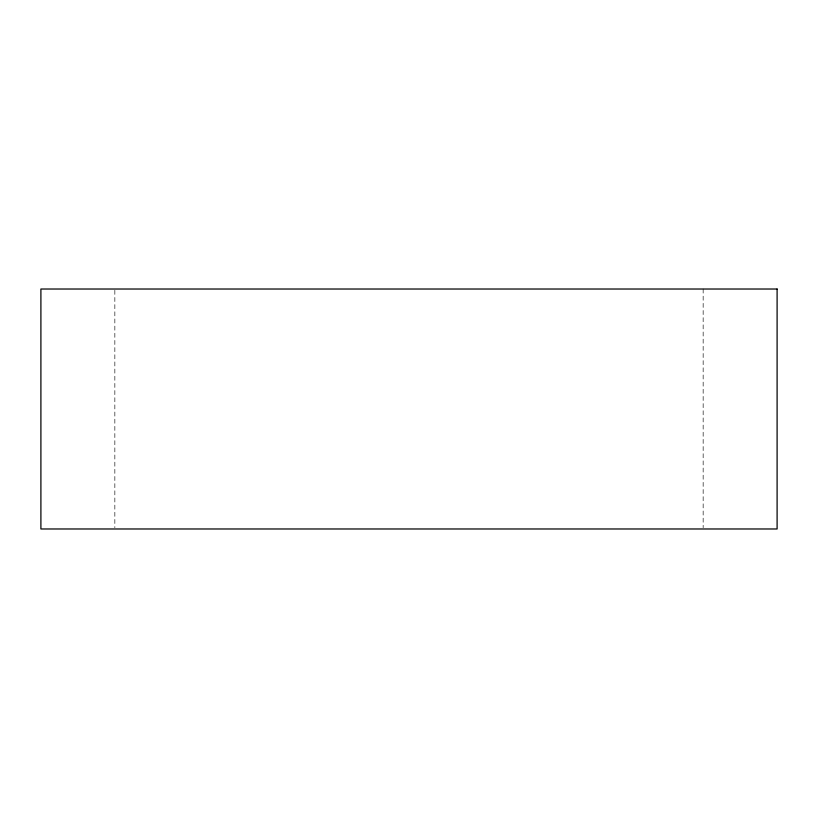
<?xml version="1.0" encoding="UTF-8"?>
<svg xmlns="http://www.w3.org/2000/svg" width="818" height="818" viewBox="0 0 818 818"><rect width="100%" height="100%" fill="white"/><g stroke="black" fill="none" stroke-linecap="round" stroke-linejoin="round"><path stroke-width="0.61" stroke-dasharray="4.09 3.07" d="M703.153 289.02L703.153 527.702M114.847 290.298L114.847 527.702"/><path stroke-width="1.23" d="M777.1 289.02L40.9 289.02L40.9 528.98L777.1 528.98L777.1 289.02"/></g></svg>
